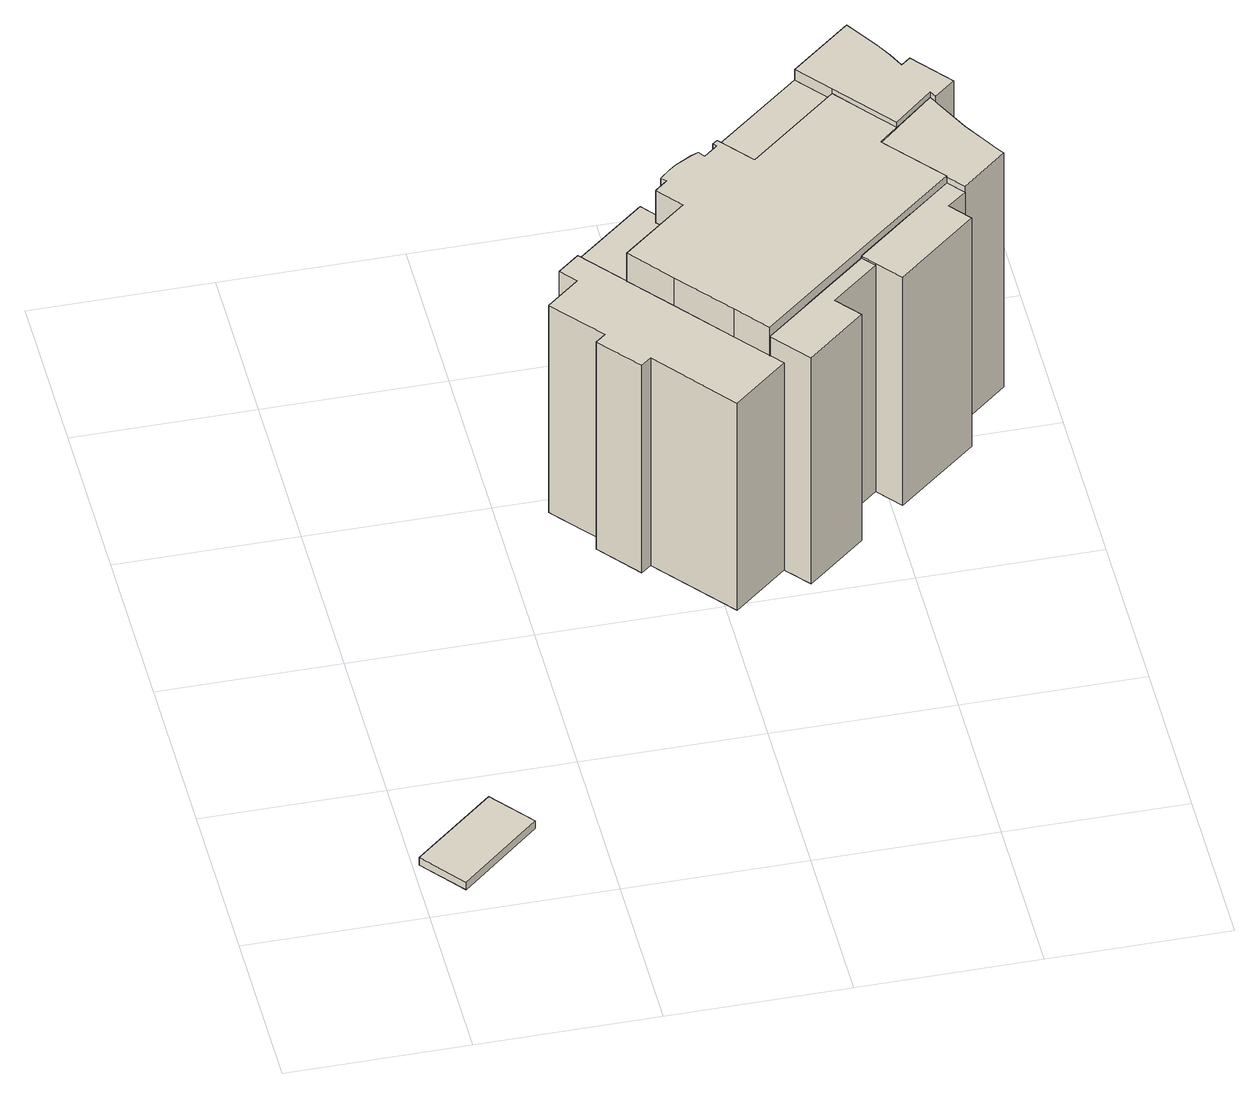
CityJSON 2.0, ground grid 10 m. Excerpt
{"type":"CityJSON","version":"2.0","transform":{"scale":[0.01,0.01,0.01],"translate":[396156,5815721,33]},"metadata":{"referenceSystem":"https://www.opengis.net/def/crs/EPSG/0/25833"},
"CityObjects":{
"building1":{"type":"Building","attributes":{"Gemeindeschluessel":"11000009","BezugspunktDach":"2200","function":"31001_2140","measuredHeight":0.524,"storeysAboveGround":1},"address":[{"country":"Germany","locality":"Berlin","thoroughfareNumber":"17 (1)","thoroughfareName":"Leiblstraße"}],"geometry":[{"type":"Solid","lod":"1","boundaries":[[[[0,1,2,3]],[[4,5,6,7]],[[4,7,3,2]],[[5,4,2,1]],[[6,5,1,0]],[[7,6,0,3]]]]}]},
"building2":{"type":"Building","attributes":{"Gemeindeschluessel":"11000009","function":"31001_1010"},"address":[{"country":"Germany","locality":"Berlin","thoroughfareNumber":"60","thoroughfareName":"Am Treptower Park"}],"children":["building2-1","building2-2","building2-3","building2-4","building2-5","building2-6","building2-7","building2-8"]},
"building2-1":{"type":"BuildingPart","attributes":{"BezugspunktDach":"2200","measuredHeight":16.23,"storeysAboveGround":5},"parents":["building2"],"geometry":[{"type":"MultiSurface","lod":"1","boundaries":[[[8,9,10,11,12,13,14,15,16,17,18,19,20,21,22,23,24,25,26,27,28,29,30,31]],[[32,33,34,35,36,37,38,39,40,41,42,43,44,45,46,47,48,49,50,51,52,53,54,55]],[[32,56,57,58,31,30]],[[59,56,32,30,29]],[[60,59,33,29,28]],[[35,34,28,27]],[[36,35,27,26]],[[37,36,26,25]],[[38,37,25,24]],[[39,38,24,23]],[[40,39,23,22]],[[41,40,22,21]],[[42,41,21,20]],[[43,42,20,19]],[[44,43,19,18]],[[61,62,18,17]],[[46,63,61,64,17,16]],[[49,65,66,14,13]],[[67,65,13,12]],[[51,68,67,50,12,11]],[[69,70,71,72,73,11,10]],[[74,75,10,9]],[[76,74,53,9,8]],[[77,76,54,8,31]],[[55,58,57,56,32]],[[78,33,32,56,59]],[[34,33,59,60]],[[45,44,62,61]],[[45,64,61,63,46]],[[47,46,16,15]],[[48,47,15,14,79]],[[48,80,66,65,49]],[[50,49,65,67]],[[50,67,68,51]],[[52,81,70,69]],[[81,51,73,72,71,70]],[[53,52,75,74]],[[54,53,74,76]],[[55,54,76,77]]]}]},
"building2-2":{"type":"BuildingPart","attributes":{"BezugspunktDach":"2200","measuredHeight":14.24,"storeysAboveGround":5},"parents":["building2"],"geometry":[{"type":"MultiSurface","lod":"1","boundaries":[[[82,83,84,85,86,87,77,88,89,90,91]],[[92,93,94,95,96,97,98,99,100,101,102]],[[92,102,91,90]],[[93,92,90,89]],[[94,93,89,88]],[[57,103,104,88,77]],[[95,105,55,54,53,52,75,106,96]],[[97,96,87,86]],[[98,97,86,85]],[[99,98,85,84]],[[100,99,84,83]],[[101,100,83,82]],[[102,101,82,91]],[[95,107,108,103,57]],[[109,108,94,104,103]],[[75,52,53,74]],[[74,110,53,54,76]],[[77,76,54,55,105]],[[96,106,75,87]]]}]},
"building2-3":{"type":"BuildingPart","attributes":{"BezugspunktDach":"2200","measuredHeight":16.2,"storeysAboveGround":5},"parents":["building2"],"geometry":[{"type":"MultiSurface","lod":"1","boundaries":[[[111,112,113,114,115,69]],[[116,117,118,119,120,106]],[[116,106,69,52,81]],[[118,117,114,113]],[[119,118,113,112]],[[120,119,112,111]],[[75,87,96,121,120,111,69]],[[81,52,69,115]],[[117,122,116,115,114]],[[106,121,96,87,75]]]}]},
"building2-4":{"type":"BuildingPart","attributes":{"BezugspunktDach":"2200","measuredHeight":15.69,"storeysAboveGround":5},"parents":["building2"],"geometry":[{"type":"MultiSurface","lod":"1","boundaries":[[[123,124,125,126,127,72,71]],[[128,129,130,131,132,117,116]],[[128,116,115,81,51,133]],[[130,129,127,126]],[[131,130,126,125]],[[132,131,125,124]],[[117,132,124,123]],[[115,114,117,123,71]],[[133,51,81,115,71,72]],[[134,129,128,72,127]],[[135,116,117,114,115]]]}]},
"building2-5":{"type":"BuildingPart","attributes":{"BezugspunktDach":"2200","measuredHeight":13.95,"storeysAboveGround":5},"parents":["building2"],"geometry":[{"type":"MultiSurface","lod":"1","boundaries":[[[103,57,56,59,60,136,104]],[[137,138,139,140,95,108,94]],[[137,94,104,136]],[[138,137,136,60]],[[139,138,34,33,59]],[[140,139,33,32]],[[95,140,32,55]],[[60,59,33,34]],[[32,33,59,56]],[[55,32,56,57]],[[108,95,57,103]],[[94,141,108,103,104,142]]]}]},
"building2-6":{"type":"BuildingPart","attributes":{"BezugspunktDach":"2200","measuredHeight":16.1,"storeysAboveGround":5},"parents":["building2"],"geometry":[{"type":"MultiSurface","lod":"1","boundaries":[[[68,143,144,145,146,147,148,149,66,65]],[[150,151,152,153,154,155,156,129,128,157]],[[150,157,49,48,66]],[[153,152,148,147]],[[154,153,147,146]],[[155,154,146,145]],[[156,155,145,144]],[[129,156,144,143]],[[72,127,143,68]],[[157,128,51,50,49,65]],[[65,66,48,49]],[[151,150,66,149]],[[152,151,149,148,158]],[[128,129,127,72]],[[65,49,50,67]],[[159,68,67,50,51]]]}]},
"building2-7":{"type":"BuildingPart","attributes":{"BezugspunktDach":"2200","measuredHeight":16.46,"storeysAboveGround":5},"parents":["building2"],"geometry":[{"type":"MultiSurface","lod":"1","boundaries":[[[160,161,162,163,164,165,166,167,168,169,170,171,172]],[[173,174,175,176,177,178,179,180,152,151,150,181,182]],[[173,182,172,171]],[[174,173,171,170]],[[175,174,170,169]],[[176,175,169,168]],[[177,176,168,167]],[[178,177,167,166]],[[179,178,166,165]],[[180,179,165,164]],[[152,180,164,163]],[[149,148,163,162]],[[150,151,162,161],[150,66,149,151]],[[181,150,183,48,47,15,14,161,160],[47,46,16,15]],[[182,184,63,181,160,172]],[[151,152,148,149]],[[66,150,151,149]],[[16,46,47,15]],[[14,15,47,48,183]],[[181,63,184,182,185]]]}]},
"building2-8":{"type":"BuildingPart","attributes":{"BezugspunktDach":"2200","measuredHeight":16.14,"storeysAboveGround":5},"parents":["building2"],"geometry":[{"type":"MultiSurface","lod":"1","boundaries":[[[61,63,184,62]],[[182,181,186,187]],[[182,187,62,184]],[[186,181,46,45]],[[187,186,45,44,62]],[[181,182,184,63]],[[45,46,63,61]],[[61,62,44,45]]]}]}
},
"vertices":[
[210,79,201],[657,462,201],[466,695,201],[16,317,201],[466,695,149],[657,462,149],[210,79,149],[16,317,149],
[1903,2758,1683],[2149,2458,1683],[2297,2279,1683],[3435,3216,1683],[3287,3395,1683],[3163,3545,1683],[3268,3637,1683],[3148,3782,1683],[3001,3962,1683],[2503,3552,1683],[2348,3740,1683],[2321,3717,1683],[2337,3698,1683],[2260,3635,1683],[2234,3672,1683],[2194,3654,1683],[2101,3603,1683],[2061,3573,1683],[2002,3520,1683],[2027,3491,1683],[1994,3464,1683],[1958,3434,1683],[2070,3295,1683],[1707,2996,1683],[2070,3295,117],[1958,3434,117],[1994,3464,117],[2027,3491,117],[2002,3520,117],[2061,3573,117],[2101,3603,117],[2194,3654,117],[2234,3672,117],[2260,3635,117],[2337,3698,117],[2321,3717,117],[2348,3740,117],[2503,3552,117],[3001,3962,117],[3148,3782,117],[3268,3637,117],[3163,3545,117],[3287,3395,117],[3435,3216,117],[2297,2279,117],[2149,2458,117],[1903,2758,117],[1707,2996,117],[2070,3295,1462],[1707,2996,1462],[1707,2996,790],[1958,3434,1462],[1994,3464,1462],[2503,3552,1644],[2348,3740,1644],[3001,3962,1644],[2503,3552,1272],[3163,3545,1677],[3268,3637,1677],[3287,3395,1677],[3435,3216,1677],[2297,2279,1622],[2886,2763,1623],[2886,2763,1636],[3435,3216,1636],[3435,3216,1071],[2149,2458,1492],[2297,2279,1492],[1903,2758,1492],[1707,2996,1492],[1958,3434,482],[3268,3637,205],[3268,3637,1289],[2886,2763,117],
[1509,2620,1492],[1453,2574,1492],[1640,2345,1492],[1696,2391,1492],[2054,1956,1492],[2357,2206,1492],[1505,3241,1492],[1384,3142,1492],[1458,3051,1492],[1277,2902,1492],[1458,3051,68],[1384,3142,68],[1505,3241,68],[1707,2996,68],[2357,2206,68],[2054,1956,68],[1696,2391,68],[1640,2345,68],[1453,2574,68],[1509,2620,68],[1277,2902,68],[1579,3151,1462],[1505,3241,1462],[1707,2996,840],[2297,2279,68],[1592,3136,68],[1579,3151,68],[1579,3151,448],[2149,2458,960],
[2467,2072,1622],[2792,2340,1622],[2682,2473,1622],[2946,2691,1622],[2886,2763,1622],[2886,2763,68],[2946,2691,68],[2682,2473,68],[2792,2340,68],[2467,2072,68],[2327,2243,68],[2941,2696,68],
[2946,2691,1636],[3056,2557,1636],[3501,2923,1636],[3407,3038,1636],[3511,3124,1636],[3435,3216,68],[3511,3124,68],[3407,3038,68],[3501,2923,68],[3056,2557,68],[3435,3216,571],[3511,3124,1611],[2886,2763,1387],
[1907,3571,1462],[1907,3571,68],[1994,3464,68],[1958,3434,68],[2070,3295,68],[1524,3217,68],[1505,3241,283],
[3511,3124,1677],[3761,3332,1677],[3736,3369,1677],[3612,3572,1677],[3512,3776,1677],[3507,3790,1677],[3486,3829,1677],[3268,3637,68],[3486,3829,68],[3507,3790,68],[3512,3776,68],[3612,3572,68],[3736,3369,68],[3761,3332,68],[3163,3545,68],[3507,3790,159],[3435,3216,495],
[3001,3962,1714],[3268,3637,1714],[3486,3829,1714],[3507,3790,1714],[3623,3885,1714],[3442,4106,1714],[3389,4064,1714],[3348,4151,1714],[3328,4189,1714],[3300,4239,1714],[3206,4387,1714],[3181,4424,1714],[2847,4149,1714],[3181,4424,68],[3206,4387,68],[3300,4239,68],[3328,4189,68],[3348,4151,68],[3389,4064,68],[3442,4106,68],[3623,3885,68],[3001,3962,68],[2847,4149,68],[3268,3637,860],[2847,4149,1644],[2858,4135,68],
[2503,3552,68],[2348,3740,68]
]}
